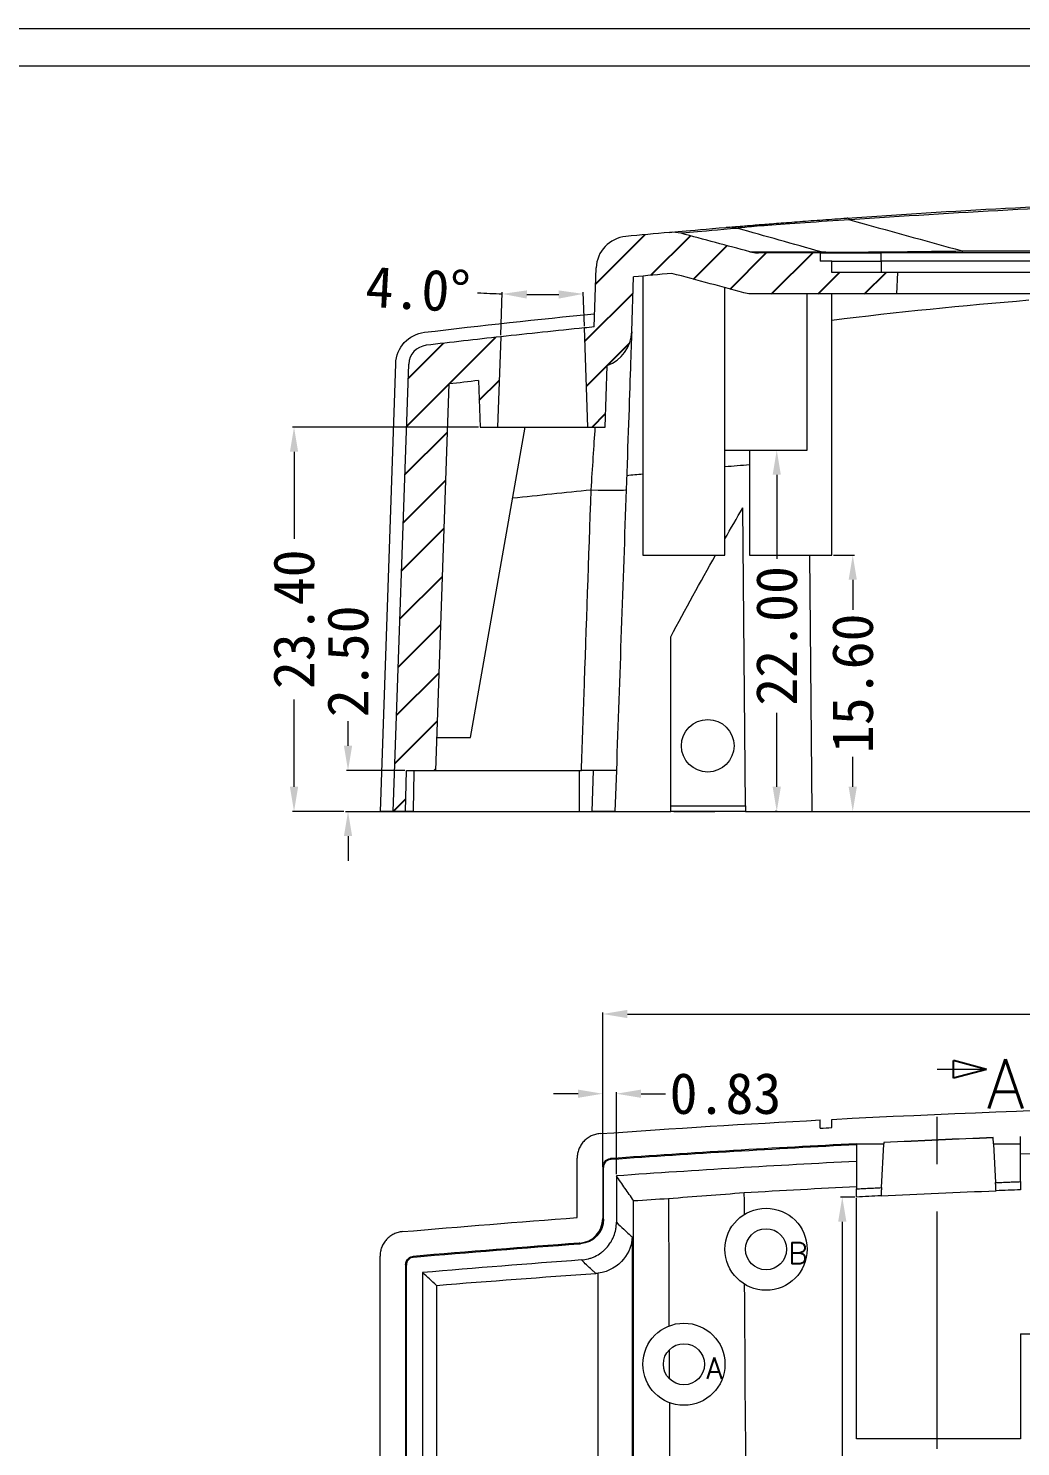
# Model space of a CAD drawing. Extents: x 28 to 864, y 245 to 592.
# Drawn here: x 266.2 to 326.6, y 505.5 to 591.8 of the extents above; entities that cross this region are included whole.
import ezdxf

# ---------------------------------------------------------------- set-up
doc = ezdxf.new("R2010")
doc.units = 0
doc.header["$MEASUREMENT"] = 0
doc.linetypes.add('PHANTOM', pattern=[2.5, 1.25, -0.25, 0.25, -0.25, 0.25, -0.25])
doc.layers.add('10', color=7, linetype='Continuous')
doc.layers.add('TOP', color=7, linetype='Continuous')
doc.styles.add('blockfont', font='simplex.shx', dxfattribs={"bigfont": 'bigfont'})
doc.dimstyles.new('2', dxfattribs={"dimtxt": 2.5, "dimasz": 1.5, "dimexe": 0.1, "dimexo": 0.1, "dimgap": 0.1, "dimtad": 0, "dimzin": 0, "dimdsep": 46, "dimtxsty": 'Standard', "dimcen": 0, "dimclrd": 4, "dimclre": 4, "dimclrt": 3, "dimadec": 1, "dimazin": 0, "dimtfac": 1, "dimtofl": 0, "dimtmove": 0, "dimatfit": 3, "dimfxl": 0.18, "dimtolj": 1, "dimtzin": 0, "dimlwd": 9, "dimlwe": 9, "dimarcsym": 0})

# ---------------------------------------------------------------- blocks, each defined once
blk = doc.blocks.new('HATCH5')
at = {"color": 200, "linetype": 'Continuous'}
for p, q in [((307.527, 572.731), (310.549, 575.75)), ((310.898, 573.272), (313.302, 575.673)), ((313.49, 573.034), (315.533, 575.075)), ((405.974, 572.134), (409.152, 575.309)), ((409.478, 572.808), (412.494, 575.821)), ((412.784, 573.284), (415.004, 575.501)), ((315.722, 572.436), (317.921, 574.634)), ((318.249, 572.134), (320.751, 574.634)), ((401.906, 573.725), (402.316, 574.134)), ((402.606, 574.424), (402.817, 574.634)), ((403.144, 572.134), (405.647, 574.634)), ((321.079, 572.134), (322.38, 573.434)), ((323.908, 572.134), (325.21, 573.434)), ((397.95, 572.599), (398.786, 573.434)), ((400.314, 572.134), (401.615, 573.434)), ((414.02, 571.692), (416.236, 573.905)), ((306.884, 569.262), (309.809, 572.184)), ((414.242, 569.086), (416.34, 571.181)), ((415.709, 567.725), (417.953, 569.966)), ((296.127, 566.997), (298.266, 569.133)), ((298.617, 566.657), (301.459, 569.496)), ((306.98, 566.53), (309.591, 569.139)), ((418.237, 567.423), (420.513, 569.697)), ((420.796, 567.152), (423.063, 569.417)), ((423.343, 566.87), (425.602, 569.127)), ((425.221, 565.919), (427.569, 568.265)), ((296.025, 564.068), (298.617, 566.657)), ((300.449, 565.661), (301.664, 566.874)), ((425.317, 563.187), (427.734, 565.602)), ((307.311, 564.034), (308.135, 564.858)), ((295.923, 561.139), (298.515, 563.728)), ((425.412, 560.456), (427.829, 562.871)), ((295.821, 558.209), (298.412, 560.799)), ((425.507, 557.724), (427.925, 560.139)), ((295.718, 555.28), (298.31, 557.869)), ((425.603, 554.992), (428.02, 557.407)), ((295.616, 552.351), (298.208, 554.94)), ((425.698, 552.261), (428.115, 554.675)), ((295.514, 549.422), (298.106, 552.011)), ((425.794, 549.529), (428.211, 551.944)), ((295.411, 546.493), (298.003, 549.082)), ((425.889, 546.797), (428.306, 549.212)), ((295.309, 543.563), (297.901, 546.153)), ((425.984, 544.065), (428.402, 546.48)), ((297.709, 543.134), (297.799, 543.223)), ((427.805, 543.057), (428.497, 543.749)), ((295.207, 540.634), (295.978, 541.405)), ((428.209, 540.634), (428.592, 541.017))]:
    blk.add_line(p, q, dxfattribs=at)
blk = doc.blocks.new('ASSORTED_DRAFT1')
at = {"color": 13}
for p, q in [((331.327, 528.454, 331.327), (329.327, 528.99)), ((329.327, 527.918), (329.327, 528.99)), ((331.327, 528.454, 331.327), (329.327, 527.918))]:
    blk.add_line(p, q, dxfattribs=at)
blk = doc.blocks.new('*D178')
at = {"color": 4, "linetype": 'Continuous', "lineweight": 9}
for p, q in [((301.194, 522.624), (301.194, 531.923)), ((302.694, 531.823), (349.411, 531.823)), ((407.577, 531.823), (360.861, 531.823)), ((409.077, 522.624), (409.077, 531.923))]:
    blk.add_line(p, q, dxfattribs=at)
for points in [[(302.694, 532.073), (302.694, 531.573), (301.194, 531.823)], [(407.577, 532.073), (407.577, 531.573), (409.077, 531.823)]]:
    blk.add_solid(points, dxfattribs=at)
at = {"layer": 'Defpoints', "color": 0, "linetype": 'Continuous', "lineweight": 9}
for p in [(409.077, 531.823), (301.194, 522.524), (409.077, 522.524)]:
    blk.add_point(p, dxfattribs=at)
at = {"color": 3, "linetype": 'Continuous', "lineweight": 9, "insert": (355.136, 531.823), "char_height": 2.5, "attachment_point": 5}
blk.add_mtext('\\A1;107.88', dxfattribs=at)
blk = doc.blocks.new('*D192')
at = {"color": 4, "linetype": 'Continuous', "lineweight": 9}
for p, q in [((299.694, 526.971), (298.194, 526.971)), ((301.194, 522.624), (301.194, 527.071)), ((302.024, 522.07), (302.024, 527.071)), ((303.524, 526.971), (305.024, 526.971))]:
    blk.add_line(p, q, dxfattribs=at)
for points in [[(299.694, 527.221), (299.694, 526.721), (301.194, 526.971)], [(303.524, 527.221), (303.524, 526.721), (302.024, 526.971)]]:
    blk.add_solid(points, dxfattribs=at)
at = {"layer": 'Defpoints', "color": 0, "linetype": 'Continuous', "lineweight": 9}
for p in [(302.024, 526.971), (301.194, 522.524), (302.024, 521.97)]:
    blk.add_point(p, dxfattribs=at)
at = {"color": 3, "linetype": 'Continuous', "lineweight": 9, "insert": (308.666, 526.971), "char_height": 2.5, "attachment_point": 5}
blk.add_mtext('\\A1;0.83', dxfattribs=at)
blk = doc.blocks.new('*D208')
at = {"color": 4, "linetype": 'Continuous', "lineweight": 9}
for p, q in [((316.536, 520.68), (315.676, 520.68)), ((315.776, 519.18), (315.776, 482.917)), ((315.776, 436.454), (315.776, 472.717)), ((316.536, 434.954), (315.676, 434.954))]:
    blk.add_line(p, q, dxfattribs=at)
for points in [[(315.526, 519.18), (316.026, 519.18), (315.776, 520.68)], [(315.526, 436.454), (316.026, 436.454), (315.776, 434.954)]]:
    blk.add_solid(points, dxfattribs=at)
at = {"layer": 'Defpoints', "color": 0, "linetype": 'Continuous', "lineweight": 9}
for p in [(316.636, 520.68), (315.776, 434.954), (316.636, 434.954)]:
    blk.add_point(p, dxfattribs=at)
at = {"color": 3, "linetype": 'Continuous', "lineweight": 9, "insert": (315.776, 477.817), "char_height": 2.5, "attachment_point": 5, "rotation": 90}
blk.add_mtext('\\A1;85.73', dxfattribs=at)
blk = doc.blocks.new('*D229')
at = {"color": 4, "linetype": 'Continuous', "lineweight": 9}
for p, q in [((285.687, 548.152), (285.687, 549.652)), ((289.138, 546.652), (285.587, 546.652)), ((285.623, 544.152), (285.787, 544.152)), ((285.687, 542.652), (285.687, 541.152))]:
    blk.add_line(p, q, dxfattribs=at)
for points in [[(285.437, 548.152), (285.937, 548.152), (285.687, 546.652)], [(285.437, 542.652), (285.937, 542.652), (285.687, 544.152)]]:
    blk.add_solid(points, dxfattribs=at)
at = {"layer": 'Defpoints', "color": 0, "linetype": 'Continuous', "lineweight": 9}
for p in [(285.687, 546.652), (289.238, 546.652), (285.523, 544.152)]:
    blk.add_point(p, dxfattribs=at)
at = {"color": 3, "linetype": 'Continuous', "lineweight": 9, "insert": (285.687, 553.294), "char_height": 2.5, "attachment_point": 5, "rotation": 90}
blk.add_mtext('\\A1;2.50', dxfattribs=at)
blk = doc.blocks.new('*D230')
at = {"color": 4, "linetype": 'Continuous', "lineweight": 9}
for p, q in [((293.636, 567.552), (282.299, 567.552)), ((282.399, 566.052), (282.399, 560.744)), ((282.399, 545.652), (282.399, 550.961)), ((285.423, 544.152), (282.299, 544.152))]:
    blk.add_line(p, q, dxfattribs=at)
for points in [[(282.149, 566.052), (282.649, 566.052), (282.399, 567.552)], [(282.149, 545.652), (282.649, 545.652), (282.399, 544.152)]]:
    blk.add_solid(points, dxfattribs=at)
at = {"layer": 'Defpoints', "color": 0, "linetype": 'Continuous', "lineweight": 9}
for p in [(282.399, 567.552), (293.736, 567.552), (285.523, 544.152)]:
    blk.add_point(p, dxfattribs=at)
at = {"color": 3, "linetype": 'Continuous', "lineweight": 9, "insert": (282.399, 555.852), "char_height": 2.5, "attachment_point": 5, "rotation": 90}
blk.add_mtext('\\A1;23.40', dxfattribs=at)
blk = doc.blocks.new('*D231')
at = {"color": 4, "linetype": 'Continuous', "lineweight": 9}
for p, q in [((294.989, 573.147), (295.08, 575.757)), ((300.082, 573.685), (300.01, 575.757))]:
    blk.add_line(p, q, dxfattribs=at)
for start, end in [(266.78479, 268), (269.21521, 270.78479)]:
    blk.add_arc((297.545, 646.339), 70.725, start, end, dxfattribs=at)
for points in [[(296.57, 575.371), (296.582, 575.871), (295.077, 575.657)], [(298.508, 575.871), (298.52, 575.371), (300.013, 575.657)]]:
    blk.add_solid(points, dxfattribs=at)
at = {"layer": 'Defpoints', "color": 0, "linetype": 'Continuous', "lineweight": 9}
for p in [(298.368, 575.619), (300.086, 573.585), (294.986, 573.047), (294.794, 567.552), (300.296, 567.552)]:
    blk.add_point(p, dxfattribs=at)
at = {"color": 3, "linetype": 'Continuous', "lineweight": 9, "insert": (289.942, 575.93), "char_height": 2.5, "attachment_point": 5, "rotation": 356.78479}
blk.add_mtext('\\A1;4.0°', dxfattribs=at)
blk = doc.blocks.new('*D232')
at = {"color": 4, "linetype": 'Continuous', "lineweight": 9}
for p, q in [((315.236, 559.752), (316.514, 559.752)), ((316.414, 558.252), (316.414, 556.427)), ((316.414, 545.652), (316.414, 547.477)), ((315.236, 544.152), (316.514, 544.152))]:
    blk.add_line(p, q, dxfattribs=at)
for points in [[(316.164, 558.252), (316.664, 558.252), (316.414, 559.752)], [(316.164, 545.652), (316.664, 545.652), (316.414, 544.152)]]:
    blk.add_solid(points, dxfattribs=at)
at = {"layer": 'Defpoints', "color": 0, "linetype": 'Continuous', "lineweight": 9}
for p in [(315.136, 559.752), (315.136, 544.152), (316.414, 544.152)]:
    blk.add_point(p, dxfattribs=at)
at = {"color": 3, "linetype": 'Continuous', "lineweight": 9, "insert": (316.414, 551.952), "char_height": 2.5, "attachment_point": 5, "rotation": 90}
blk.add_mtext('\\A1;15.60', dxfattribs=at)
blk = doc.blocks.new('*D233')
at = {"color": 4, "linetype": 'Continuous', "lineweight": 9}
for p, q in [((311.236, 566.152), (311.888, 566.152)), ((311.788, 564.652), (311.788, 559.523)), ((311.788, 545.652), (311.788, 550.156)), ((311.811, 544.152), (311.688, 544.152))]:
    blk.add_line(p, q, dxfattribs=at)
for points in [[(311.538, 564.652), (312.038, 564.652), (311.788, 566.152)], [(311.538, 545.652), (312.038, 545.652), (311.788, 544.152)]]:
    blk.add_solid(points, dxfattribs=at)
at = {"layer": 'Defpoints', "color": 0, "linetype": 'Continuous', "lineweight": 9}
for p in [(311.136, 566.152), (311.788, 544.152), (311.911, 544.152)]:
    blk.add_point(p, dxfattribs=at)
at = {"color": 3, "linetype": 'Continuous', "lineweight": 9, "insert": (311.788, 554.839), "char_height": 2.5, "attachment_point": 5, "rotation": 90}
blk.add_mtext('\\A1;22.00', dxfattribs=at)
blk = doc.blocks.new('*D236')
at = {"color": 4, "linetype": 'Continuous', "lineweight": 9}
for start, end in [(107.66313, 115.33727), (164.66273, 172.33687)]:
    blk.add_arc((417.929, 544.152), 11.224, start, end, dxfattribs=at)
for points in [[(414.464, 555.089), (414.583, 554.604), (415.98, 555.205)], [(407.055, 545.632), (406.556, 545.666), (406.706, 544.152)]]:
    blk.add_solid(points, dxfattribs=at)
at = {"layer": 'Defpoints', "color": 0, "linetype": 'Continuous', "lineweight": 9}
for p in [(413.238, 570.755), (411.227, 553.155), (417.136, 548.652), (285.523, 544.152), (424.748, 544.152)]:
    blk.add_point(p, dxfattribs=at)
at = {"color": 3, "linetype": 'Continuous', "lineweight": 9, "insert": (409.331, 551.367), "char_height": 2.5, "attachment_point": 5, "rotation": 50}
blk.add_mtext('\\A1;80.0°', dxfattribs=at)

msp = doc.modelspace()

# ---------------------------------------------------------------- linework, layer by layer
at = {"color": 7, "linetype": 'Continuous', "lineweight": 9}
for p, q in [((27.995, 591.82), (505.055, 591.82)), ((30.266, 589.549), (502.783, 589.549))]:
    msp.add_line(p, q, dxfattribs=at)
at = {"layer": '10', "color": 7, "linetype": 'Continuous', "lineweight": 9}
for p, q in [((310.154, 578.22), (314.486, 578.22)), ((314.436, 578.152), (310.672, 578.152)), ((314.436, 578.152), (318.136, 578.152)), ((314.436, 578.152), (314.436, 577.652)), ((315.136, 577.652), (314.436, 577.652)), ((315.136, 577.652), (318.136, 577.652)), ((315.136, 576.952), (315.136, 577.652)), ((318.136, 577.652), (318.136, 578.152)), ((392.136, 578.152), (318.136, 578.152)), ((318.136, 577.652), (318.136, 576.952)), ((392.136, 577.652), (318.136, 577.652)), ((323.067, 578.273), (387.205, 578.273)), ((300.666, 573.643), (300.791, 577.236)), ((303.636, 576.745), (303.636, 559.752)), ((319.136, 576.952), (315.136, 576.952)), ((319.136, 576.952), (319.068, 575.652)), ((391.136, 576.952), (319.136, 576.952)), ((302.957, 573.362), (303.073, 576.691)), ((308.636, 559.752), (308.636, 576.039)), ((319.068, 575.652), (310.079, 575.652)), ((313.636, 566.152), (313.636, 575.652)), ((315.136, 559.752), (315.136, 575.652)), ((391.204, 575.652), (319.068, 575.652)), ((300.296, 567.552), (300.086, 573.585)), ((294.986, 573.047), (294.794, 567.552)), ((288.587, 571.406), (287.636, 544.152)), ((288.436, 544.152), (289.387, 571.378)), ((301.336, 567.552), (301.466, 571.288)), ((291.025, 546.652), (291.846, 570.175)), ((293.637, 570.381), (293.736, 567.552)), ((293.136, 548.652), (296.468, 567.552)), ((293.736, 567.552), (294.794, 567.552)), ((300.296, 567.552), (301.336, 567.552)), ((308.636, 566.152), (313.636, 566.152)), ((310.136, 566.152), (310.136, 559.752)), ((309.883, 544.502), (309.724, 562.635)), ((303.636, 559.752), (308.636, 559.752)), ((310.136, 559.752), (315.136, 559.752)), ((313.936, 544.152), (313.8, 559.752)), ((305.335, 544.502), (305.335, 554.791)), ((291.095, 548.652), (293.136, 548.652)), ((289.194, 544.152), (289.238, 546.652)), ((289.238, 546.652), (291.025, 546.652)), ((291.025, 546.652), (299.893, 546.652)), ((299.753, 546.652), (299.749, 544.152)), ((300.547, 544.152), (300.634, 546.652)), ((302.024, 546.652), (301.937, 544.152)), ((288.436, 544.152), (287.636, 544.152)), ((289.194, 544.152), (288.436, 544.152)), ((289.651, 544.152), (299.749, 544.152)), ((299.749, 544.152), (300.547, 544.152)), ((301.937, 544.152), (300.547, 544.152)), ((301.937, 544.152), (305.335, 544.152)), ((305.335, 544.152), (305.335, 544.502)), ((305.335, 544.502), (309.883, 544.502)), ((309.886, 544.152), (305.335, 544.152)), ((309.883, 544.502), (309.886, 544.152)), ((309.886, 544.152), (313.936, 544.152)), ((313.936, 544.152), (357.191, 544.152)), ((314.436, 524.871), (314.436, 525.372)), ((315.136, 524.908), (315.136, 525.409)), ((324.986, 523.925), (324.966, 524.3)), ((326.636, 523.925), (326.636, 524.364)), ((316.636, 523.925), (318.302, 523.925)), ((316.636, 523.925), (316.636, 521.18)), ((318.162, 521.257), (318.301, 523.905)), ((318.306, 524.008), (318.302, 523.925)), ((324.986, 523.925), (326.636, 523.925)), ((324.987, 523.905), (325.11, 521.561)), ((326.636, 521.622), (326.636, 523.905)), ((299.636, 519.427), (299.636, 523.045)), ((301.194, 522.524), (301.194, 519.372)), ((301.238, 519.332), (301.238, 522.483)), ((302.024, 521.97), (302.024, 519.143)), ((316.636, 505.954), (316.636, 520.603)), ((303.073, 360.893), (303.073, 520.464)), ((301.194, 519.372), (301.238, 519.332)), ((302.985, 518.249), (302.985, 493.604)), ((299.804, 517.877), (299.749, 517.873)), ((299.753, 517.829), (299.749, 517.873)), ((299.753, 517.829), (299.848, 517.836)), ((299.848, 517.836), (299.804, 517.877)), ((287.636, 492.104), (287.636, 517.081)), ((289.194, 516.568), (289.194, 353.34)), ((289.238, 353.38), (289.238, 516.528)), ((290.225, 516.082), (290.225, 493.604)), ((300.915, 493.604), (300.915, 516.043)), ((291.071, 515.305), (291.071, 503.748)), ((326.636, 512.353), (327.255, 512.353)), ((326.636, 512.353), (326.636, 505.954)), ((326.636, 505.954), (316.636, 505.954))]:
    msp.add_line(p, q, dxfattribs=at)
at = {"layer": '10', "color": 1, "linetype": 'PHANTOM', "lineweight": 9, "ltscale": 10}
msp.add_line((285.523, 544.152), (424.748, 544.152), dxfattribs=at)
at = {"layer": '10', "color": 1, "linetype": 'PHANTOM', "lineweight": 9, "ltscale": 11.546853}
msp.add_line((321.557, 447.626), (321.557, 528.454), dxfattribs=at)
at = {"layer": '10', "color": 1, "linetype": 'Continuous', "lineweight": 9}
msp.add_line((324.557, 528.454), (321.557, 528.454), dxfattribs=at)
at = {"layer": '10', "color": 7, "linetype": 'Continuous', "lineweight": 9}
for centre, radius in [((307.585, 548.152), 1.6), ((311.136, 517.504), 2.5), ((311.136, 517.504), 1.25), ((306.136, 510.504), 2.5), ((306.136, 510.504), 1.25)]:
    msp.add_circle(centre, radius, dxfattribs=at)
for centre, radius, start, end in [((355.136, 27.322), 554.33, 95.16191, 95.43825), ((302.79, 577.166), 2, 95.43825, 178), ((355.136, 27.322), 551.83, 95.17114, 95.41361), ((355.136, 27.322), 549.03, 95.69377, 95.75459), ((300.659, 573.442), 2.3, 290.55783, 358), ((290.586, 571.336), 1.2, 96.76674, 178), ((355.136, 27.322), 549.03, 96.28977, 96.76674), ((355.136, 27.322), 546.53, 96.46094, 96.64988), ((355.136, -239.421), 764.316, 92.262209, 92.761936), ((355.136, -239.421), 764.316, 92.887314, 94.012047), ((355.136, -239.421), 763.241, 87.860033, 92.139967), ((355.136, -239.421), 763.241, 92.891387, 93.990242), ((355.136, -239.421), 759.316, 94.183003, 94.947411), ((355.136, -239.421), 758.286, 94.177796, 94.91067)]:
    msp.add_arc(centre, radius, start, end, dxfattribs=at)
at = {"layer": '10', "color": 7, "linetype": 'Continuous', "lineweight": 9, "extrusion": (0, 0, -1)}
for centre, radius, start, end in [((-355.136, 27.322), 549.83, 83.23326, 84.31749), ((-290.586, 571.336), 2, 2, 83.23326), ((-355.136, -239.421), 765.374, 86.951768, 87.004243), ((-355.136, -239.421), 764.273, 85.991005, 87.112521), ((-355.136, -239.421), 759.273, 85.055611, 85.816997)]:
    msp.add_arc(centre, radius, start, end, dxfattribs=at)
at = {"layer": '10', "color": 7, "linetype": 'Continuous', "lineweight": 9, "extrusion": (-6.70362e-16, -5.60665e-33, -1)}
for centre, radius, start, end in [((-355.136, -239.421), 765.875, 87.006203, 92.993797), ((-355.136, -239.421), 765.875, 85.948784, 86.953762), ((-355.136, -239.421), 761.721, 86.588872, 87.102839), ((-2620.366, 526.454), 2310.559, 359.830723, 359.863517), ((-355.136, -239.421), 760.875, 85.013865, 85.816997), ((-2620.366, 526.454), 2310.559, 358.227694, 359.725146)]:
    msp.add_arc(centre, radius, start, end, dxfattribs=at)
at = {"layer": '10', "color": 7, "linetype": 'Continuous', "lineweight": 9}
for centre, major_axis, ratio, start_param, end_param in [((316.21, 578.279), (0.141, -1.995), 0.239147, 2.782146, 3.141593), ((308.881, 577.712), (0.167, -1.993), 0.998783, 2.796084, 3.141593), ((315.003, 580.152), (0, -2), 0.998007, 6.021386, 6.283185), ((323.097, 580.152), (0, -2), 0.04356, 5.934119, 6.283185), ((300.322, 563.813), (2.299, -0.08), 0.03245, 4.785709, 6.283185), ((299.694, 519.373), (-1.099, 1.022), 0.999716, 2.39284, 3.890346)]:
    msp.add_ellipse(centre, major_axis=major_axis, ratio=ratio, start_param=start_param, end_param=end_param, dxfattribs=at)
at = {"layer": '10', "color": 7, "linetype": 'Continuous', "lineweight": 9, "extrusion": (0, 0, -1)}
msp.add_ellipse((299.738, 519.332), major_axis=(-1.099, 1.022), ratio=0.999716, start_param=2.39284, end_param=3.890346, dxfattribs=at)
at = {"layer": '10', "color": 7, "linetype": 'Continuous', "lineweight": 9}
for points, knots in [([(316.069, 580.274), (322.488, 580.727), (328.94, 581.071), (341.912, 581.532), (348.433, 581.65), (358.266, 581.653), (361.553, 581.625), (365.672, 581.553), (366.496, 581.536), (368.147, 581.5), (368.973, 581.48), (371.446, 581.415), (373.091, 581.364), (381.291, 581.074), (387.78, 580.728), (394.202, 580.274)], [0, 0, 0, 0, 0.25, 0.25, 0.5, 0.5, 0.625, 0.625, 0.65625, 0.65625, 0.6875, 0.6875, 0.75, 0.75, 1, 1, 1, 1]), ([(394.025, 580.158), (387.633, 580.61), (381.173, 580.955), (373.01, 581.244), (371.372, 581.295), (368.91, 581.36), (368.087, 581.38), (366.445, 581.416), (365.624, 581.432), (361.523, 581.504), (358.251, 581.532), (348.461, 581.53), (341.97, 581.412), (329.057, 580.952), (322.635, 580.61), (316.246, 580.158)], [0, 0, 0, 0, 0.25, 0.25, 0.3125, 0.3125, 0.34375, 0.34375, 0.375, 0.375, 0.5, 0.5, 0.75, 0.75, 1, 1, 1, 1]), ([(308.714, 579.705), (308.739, 579.707), (308.795, 579.712), (308.977, 579.727), (309.104, 579.738), (309.318, 579.755), (309.363, 579.759), (309.459, 579.767), (309.61, 579.78), (309.901, 579.803), (310.175, 579.826), (310.397, 579.844), (310.474, 579.85), (310.633, 579.863), (310.715, 579.87), (311.139, 579.904), (311.511, 579.933), (312.113, 579.98), (312.321, 579.996), (312.751, 580.029), (312.974, 580.047), (313.653, 580.098), (314.12, 580.133), (315.078, 580.203), (315.568, 580.238), (316.069, 580.274)], [0, 0, 0, 0, 0.125, 0.125, 0.25, 0.25, 0.28125, 0.28125, 0.3125, 0.375, 0.4375, 0.4375, 0.46875, 0.46875, 0.5, 0.5, 0.625, 0.625, 0.6875, 0.6875, 0.75, 0.75, 0.875, 0.875, 1, 1, 1, 1]), ([(316.246, 580.158), (315.299, 580.104), (314.386, 580.047), (312.664, 579.934), (311.884, 579.878), (310.603, 579.779), (310.139, 579.738), (309.541, 579.676), (309.414, 579.656), (309.398, 579.644)], [0, 0, 0, 0, 0.25, 0.25, 0.5, 0.5, 0.75, 0.75, 1, 1, 1, 1]), ([(305.262, 579.404), (305.422, 579.419), (305.677, 579.441), (306.632, 579.526), (307.524, 579.605), (308.714, 579.705)], [0, 0, 0, 0, 0.36591, 0.36591, 1, 1, 1, 1]), ([(309.398, 579.644), (308.213, 579.544), (307.324, 579.466), (306.373, 579.381), (306.119, 579.358), (305.96, 579.344)], [0, 0, 0, 0, 0.634191, 0.634191, 1, 1, 1, 1]), ([(310.154, 578.22), (310.306, 578.18), (310.464, 578.157), (310.621, 578.153), (310.638, 578.152), (310.655, 578.152), (310.672, 578.152)], [0, 0, 0, 0, 0.904345, 0.904345, 0.904345, 1, 1, 1, 1]), ([(314.486, 578.22), (314.585, 578.211), (314.851, 578.205), (315.83, 578.2), (316.534, 578.203), (318.2, 578.215), (319.145, 578.224), (321.073, 578.247), (322.062, 578.259), (323.067, 578.273)], [0, 0, 0, 0, 0.25, 0.25, 0.5, 0.5, 0.75, 0.75, 1, 1, 1, 1]), ([(302.957, 573.352), (302.939, 572.832), (302.912, 572.072), (302.812, 569.208), (302.718, 566.512), (302.621, 563.733)], [0, 0, 0, 0, 0.329422, 0.329422, 1, 1, 1, 1]), ([(294.794, 567.552), (294.94, 567.552), (295.087, 567.552), (295.234, 567.552), (295.937, 567.552), (296.641, 567.552), (297.344, 567.552), (297.813, 567.552), (298.282, 567.552), (298.751, 567.552), (299.22, 567.552), (299.689, 567.552), (300.158, 567.552), (300.204, 567.552), (300.25, 567.552), (300.296, 567.552)], [0, 0, 0, 0, 0.079921, 0.079921, 0.079921, 0.463473, 0.463473, 0.463473, 0.719175, 0.719175, 0.719175, 0.974877, 0.974877, 0.974877, 1, 1, 1, 1]), ([(299.893, 546.652), (299.947, 548.184), (300, 549.715), (300.053, 551.247), (300.198, 555.409), (300.343, 559.571), (300.488, 563.733)], [0, 0, 0, 0, 0.269009, 0.269009, 0.269009, 1, 1, 1, 1]), ([(289.695, 546.652), (289.689, 546.319), (289.683, 545.986), (289.677, 545.652), (289.669, 545.152), (289.66, 544.652), (289.651, 544.152)], [0, 0, 0, 0, 0.399888, 0.399888, 0.399888, 1, 1, 1, 1]), ([(302.027, 546.652), (302.022, 546.652), (301.8, 546.652), (301.02, 546.652), (300.471, 546.652), (299.893, 546.652)], [0, 0, 0, 0, 0.5, 0.5, 1, 1, 1, 1]), ([(289.651, 544.152), (289.596, 544.152), (289.54, 544.152), (289.489, 544.152), (289.438, 544.152), (289.39, 544.152), (289.35, 544.152), (289.309, 544.152), (289.275, 544.152), (289.249, 544.152), (289.224, 544.152), (289.209, 544.152), (289.205, 544.152), (289.2, 544.152), (289.196, 544.152), (289.191, 544.152)], [0, 0, 0, 0, 0.22765, 0.22765, 0.22765, 0.455303, 0.455303, 0.455303, 0.682922, 0.682922, 0.682922, 0.91053, 0.91053, 0.91053, 1, 1, 1, 1]), ([(301.028, 524.54), (300.934, 524.534), (300.842, 524.518), (300.706, 524.483), (300.662, 524.469), (300.574, 524.436), (300.53, 524.418), (300.403, 524.357), (300.323, 524.309), (300.173, 524.199), (300.101, 524.136), (299.974, 523.999), (299.917, 523.925), (299.817, 523.767), (299.774, 523.682), (299.706, 523.508), (299.68, 523.419), (299.645, 523.234), (299.636, 523.139), (299.636, 523.045)], [0, 0, 0, 0, 0.125, 0.125, 0.1875, 0.1875, 0.25, 0.25, 0.375, 0.375, 0.5, 0.5, 0.625, 0.625, 0.75, 0.75, 0.875, 0.875, 1, 1, 1, 1]), ([(301.194, 522.524), (301.194, 522.555), (301.197, 522.586), (301.209, 522.647), (301.218, 522.678), (301.241, 522.736), (301.255, 522.764), (301.288, 522.816), (301.307, 522.842), (301.35, 522.887), (301.373, 522.908), (301.423, 522.945), (301.451, 522.961), (301.535, 523.002), (301.596, 523.018), (301.659, 523.022)], [0, 0, 0, 0, 0.125, 0.125, 0.25, 0.25, 0.375, 0.375, 0.5, 0.5, 0.625, 0.625, 0.75, 0.75, 1, 1, 1, 1]), ([(301.238, 522.483), (301.231, 522.49), (301.223, 522.497), (301.216, 522.503), (301.209, 522.51), (301.202, 522.517), (301.194, 522.524)], [0, 0, 0, 0, 0.50303, 0.50303, 0.50303, 1, 1, 1, 1]), ([(301.703, 522.982), (301.672, 522.979), (301.641, 522.974), (301.581, 522.959), (301.551, 522.948), (301.494, 522.921), (301.468, 522.905), (301.417, 522.868), (301.394, 522.847), (301.351, 522.801), (301.332, 522.777), (301.299, 522.724), (301.284, 522.695), (301.25, 522.609), (301.238, 522.546), (301.238, 522.483)], [0, 0, 0, 0, 0.125, 0.125, 0.25, 0.25, 0.375, 0.375, 0.5, 0.5, 0.625, 0.625, 0.75, 0.75, 1, 1, 1, 1]), ([(301.659, 523.022), (301.665, 523.017), (301.671, 523.012), (301.677, 523.006), (301.686, 522.998), (301.694, 522.99), (301.703, 522.982)], [0, 0, 0, 0, 0.399886, 0.399886, 0.399886, 1, 1, 1, 1]), ([(303.073, 520.464), (302.899, 520.715), (302.724, 520.965), (302.549, 521.216), (302.374, 521.467), (302.199, 521.718), (302.024, 521.97)], [0, 0, 0, 0, 0.499475, 0.499475, 0.499475, 1, 1, 1, 1]), ([(299.893, 516.85), (300.038, 516.861), (300.179, 516.885), (300.386, 516.94), (300.454, 516.961), (300.588, 517.011), (300.655, 517.039), (300.85, 517.133), (300.972, 517.206), (301.145, 517.333), (301.201, 517.378), (301.309, 517.474), (301.36, 517.525), (301.507, 517.682), (301.594, 517.795), (301.708, 517.977), (301.744, 518.04), (301.809, 518.169), (301.839, 518.234), (301.917, 518.434), (301.957, 518.571), (301.997, 518.783), (302.007, 518.855), (302.021, 518.998), (302.024, 519.071), (302.024, 519.143)], [0, 0, 0, 0, 0.125, 0.125, 0.1875, 0.1875, 0.25, 0.25, 0.375, 0.375, 0.4375, 0.4375, 0.5, 0.5, 0.625, 0.625, 0.6875, 0.6875, 0.75, 0.75, 0.875, 0.875, 0.9375, 0.9375, 1, 1, 1, 1]), ([(302.024, 519.143), (302.174, 519.004), (302.323, 518.865), (302.473, 518.726), (302.644, 518.567), (302.814, 518.408), (302.985, 518.249)], [0, 0, 0, 0, 0.466536, 0.466536, 0.466536, 1, 1, 1, 1]), ([(289.005, 518.575), (288.911, 518.567), (288.82, 518.55), (288.687, 518.513), (288.643, 518.498), (288.557, 518.465), (288.514, 518.447), (288.389, 518.385), (288.31, 518.337), (288.162, 518.226), (288.092, 518.163), (287.967, 518.026), (287.911, 517.953), (287.814, 517.796), (287.771, 517.712), (287.704, 517.539), (287.679, 517.451), (287.645, 517.268), (287.636, 517.175), (287.636, 517.081)], [0, 0, 0, 0, 0.125, 0.125, 0.1875, 0.1875, 0.25, 0.25, 0.375, 0.375, 0.5, 0.5, 0.625, 0.625, 0.75, 0.75, 0.875, 0.875, 1, 1, 1, 1]), ([(302.985, 518.249), (302.968, 517.783), (302.803, 517.309), (302.129, 516.49), (301.588, 516.13), (300.915, 516.043)], [0, 0, 0, 0, 0.5, 0.5, 1, 1, 1, 1]), ([(289.194, 516.568), (289.194, 516.631), (289.206, 516.692), (289.24, 516.779), (289.254, 516.806), (289.286, 516.858), (289.305, 516.883), (289.347, 516.929), (289.37, 516.95), (289.419, 516.987), (289.446, 517.003), (289.529, 517.044), (289.589, 517.061), (289.651, 517.066)], [0, 0, 0, 0, 0.25, 0.25, 0.375, 0.375, 0.5, 0.5, 0.625, 0.625, 0.75, 0.75, 1, 1, 1, 1]), ([(289.238, 516.528), (289.231, 516.535), (289.223, 516.542), (289.216, 516.548), (289.209, 516.555), (289.202, 516.562), (289.194, 516.568)], [0, 0, 0, 0, 0.502932, 0.502932, 0.502932, 1, 1, 1, 1]), ([(289.695, 517.026), (289.633, 517.021), (289.573, 517.004), (289.489, 516.963), (289.463, 516.947), (289.414, 516.91), (289.391, 516.889), (289.349, 516.844), (289.33, 516.819), (289.297, 516.767), (289.283, 516.739), (289.25, 516.652), (289.238, 516.591), (289.238, 516.528)], [0, 0, 0, 0, 0.25, 0.25, 0.375, 0.375, 0.5, 0.5, 0.625, 0.625, 0.75, 0.75, 1, 1, 1, 1]), ([(289.651, 517.066), (289.657, 517.061), (289.663, 517.056), (289.669, 517.05), (289.677, 517.042), (289.686, 517.034), (289.695, 517.026)], [0, 0, 0, 0, 0.399888, 0.399888, 0.399888, 1, 1, 1, 1]), ([(300.774, 516.029), (300.721, 516.078), (300.667, 516.128), (300.614, 516.178), (300.401, 516.377), (300.187, 516.576), (299.974, 516.775), (299.947, 516.8), (299.92, 516.825), (299.893, 516.85)], [0, 0, 0, 0, 0.181658, 0.181658, 0.181658, 0.908289, 0.908289, 0.908289, 1, 1, 1, 1])]:
    msp.add_open_spline(points, degree=3, knots=knots, dxfattribs=at)
for points, degree in [([(316.246, 580.158), (318.524, 579.528), (320.797, 578.9), (323.067, 578.273)], 3), ([(305.96, 579.344), (305.734, 579.404), (305.495, 579.425), (305.262, 579.404)], 3), ([(310.154, 578.22), (308.756, 578.595), (307.358, 578.969), (305.96, 579.344)], 3), ([(314.486, 578.22), (312.793, 578.694), (311.096, 579.169), (309.398, 579.644)], 3), ([(310.079, 575.652), (308.519, 576.07), (306.959, 576.488), (305.399, 576.906)], 3), ([(315.135, 574.063), (319.128, 574.553), (323.128, 574.958), (327.135, 575.286)], 3), ([(300.086, 573.585), (298.385, 573.414), (296.685, 573.235), (294.986, 573.047)], 3), ([(300.488, 563.733), (300.581, 565.07), (300.667, 566.386), (300.737, 567.552)], 3), ([(302.652, 564.612), (302.979, 564.643), (303.307, 564.674), (303.635, 564.704)], 3), ([(308.635, 565.145), (309.135, 565.187), (309.635, 565.228), (310.135, 565.269)], 3), ([(295.707, 563.235), (297.299, 563.408), (298.893, 563.574), (300.488, 563.733)], 3), ([(302.621, 563.733), (302.422, 558.039), (302.223, 552.346), (302.024, 546.652)], 3), ([(308.626, 560.739), (308.989, 561.373), (309.355, 562.005), (309.724, 562.635)], 3), ([(305.335, 554.791), (306.226, 556.457), (307.136, 558.113), (308.066, 559.757)], 3), ([(324.967, 524.285), (322.746, 524.198), (320.525, 524.1), (318.305, 523.993)], 3), ([(325.11, 521.561), (326.636, 521.62)], 1), ([(325.136, 521.063), (325.11, 521.561)], 1), ([(326.636, 521.62), (326.636, 521.12)], 1), ([(303.073, 520.464), (303.782, 520.509), (304.492, 520.553), (305.201, 520.596)], 3), ([(305.201, 520.596), (306.738, 520.719), (308.275, 520.837), (309.813, 520.95)], 3), ([(305.201, 520.596), (305.206, 518.008), (305.214, 515.42), (305.225, 512.832)], 3), ([(316.636, 521.18), (318.162, 521.255)], 1), ([(316.636, 520.68), (316.636, 521.18)], 1), ([(318.136, 520.754), (317.636, 520.73), (317.136, 520.705), (316.636, 520.68)], 3), ([(318.162, 521.255), (318.136, 520.754)], 1), ([(318.136, 520.754), (320.469, 520.868), (322.802, 520.971), (325.136, 521.063)], 3), ([(326.636, 521.12), (326.136, 521.102), (325.636, 521.082), (325.136, 521.063)], 3), ([(291.071, 515.305), (290.789, 515.564), (290.507, 515.823), (290.225, 516.082)], 3), ([(291.071, 515.305), (294.301, 515.566), (297.535, 515.807), (300.774, 516.029)], 3), ([(300.915, 516.043), (300.868, 516.037), (300.821, 516.032), (300.774, 516.029)], 3), ([(305.232, 511.368), (305.235, 510.789), (305.238, 510.21), (305.241, 509.631)], 3), ([(305.249, 508.167), (305.342, 492.439), (305.555, 476.714), (305.888, 460.992)], 3)]:
    msp.add_open_spline(points, degree=degree, dxfattribs=at)

# ---------------------------------------------------------------- block references
at = {"layer": '10', "color": 200, "linetype": 'Continuous', "lineweight": 9}
msp.add_blockref('HATCH5', (-6.771, 3.518), dxfattribs=at)
at = {"layer": 'TOP', "color": 1, "linetype": 'Continuous', "lineweight": 9}
msp.add_blockref('ASSORTED_DRAFT1', (-6.771, 0), dxfattribs=at)

# ---------------------------------------------------------------- texts
at = {"layer": 'TOP', "color": 1, "linetype": 'Continuous', "lineweight": 9, "attachment_point": 7, "line_spacing_factor": 0.903614, "style": 'blockfont'}
for s, insert, char_height in [('\\W01.000;A', (324.567, 526.079), 3), ('B', (312.487, 516.608), 1.298), ('\\W01.000;A', (307.487, 509.608), 1.298)]:
    msp.add_mtext(s, dxfattribs=dict(at, insert=insert, char_height=char_height))

# ---------------------------------------------------------------- dimensions: what is measured, and where the dimension line sits
at = {"linetype": 'Continuous', "lineweight": 9}
for base, line1, line2, picture, middle in [((298.368, 575.619), ((294.986, 573.047), (294.794, 567.552)), ((300.296, 567.552), (300.086, 573.585)), '*D231', (289.942, 575.93)), ((411.227, 553.155), ((285.523, 544.152), (424.748, 544.152)), ((417.136, 548.652), (413.238, 570.755)), '*D236', (409.331, 551.367))]:
    dim = msp.add_angular_dim_2l(base=base, line1=line1, line2=line2, dimstyle='2', dxfattribs=at)
    dim.commit()
    dim.dimension.update_dxf_attribs({"geometry": picture, "text_midpoint": middle})
for base, p1, p2, picture, middle in [((282.399, 567.552), (285.523, 544.152), (293.736, 567.552), '*D230', (282.399, 555.852)), ((316.414, 544.152), (315.136, 559.752), (315.136, 544.152), '*D232', (316.414, 551.952)), ((285.687, 546.652), (285.523, 544.152), (289.238, 546.652), '*D229', (285.687, 553.294)), ((315.776, 434.954), (316.636, 520.68), (316.636, 434.954), '*D208', (315.776, 477.817))]:
    dim = msp.add_linear_dim(base=base, p1=p1, p2=p2, angle=90, dimstyle='2', dxfattribs=at)
    dim.commit()
    dim.dimension.update_dxf_attribs({"geometry": picture, "text_midpoint": middle})
dim = msp.add_linear_dim(base=(311.788, 544.152), p1=(311.136, 566.152), p2=(311.911, 544.152), angle=90, dimstyle='2', dxfattribs=at)
dim.commit()
dim.dimension.update_dxf_attribs({"geometry": '*D233', "text_midpoint": (311.788, 554.839), "dimtype": 160})
dim = msp.add_linear_dim(base=(409.077, 531.823), p1=(301.194, 522.524), p2=(409.077, 522.524), dimstyle='2', dxfattribs=at)
dim.commit()
dim.dimension.update_dxf_attribs({"geometry": '*D178', "text_midpoint": (355.136, 531.823), "dimtype": 160})
dim = msp.add_linear_dim(base=(302.024, 526.971), p1=(301.194, 522.524), p2=(302.024, 521.97), dimstyle='2', dxfattribs=at)
dim.commit()
dim.dimension.update_dxf_attribs({"geometry": '*D192', "text_midpoint": (308.666, 526.971)})

doc.saveas('drawing.dxf')
